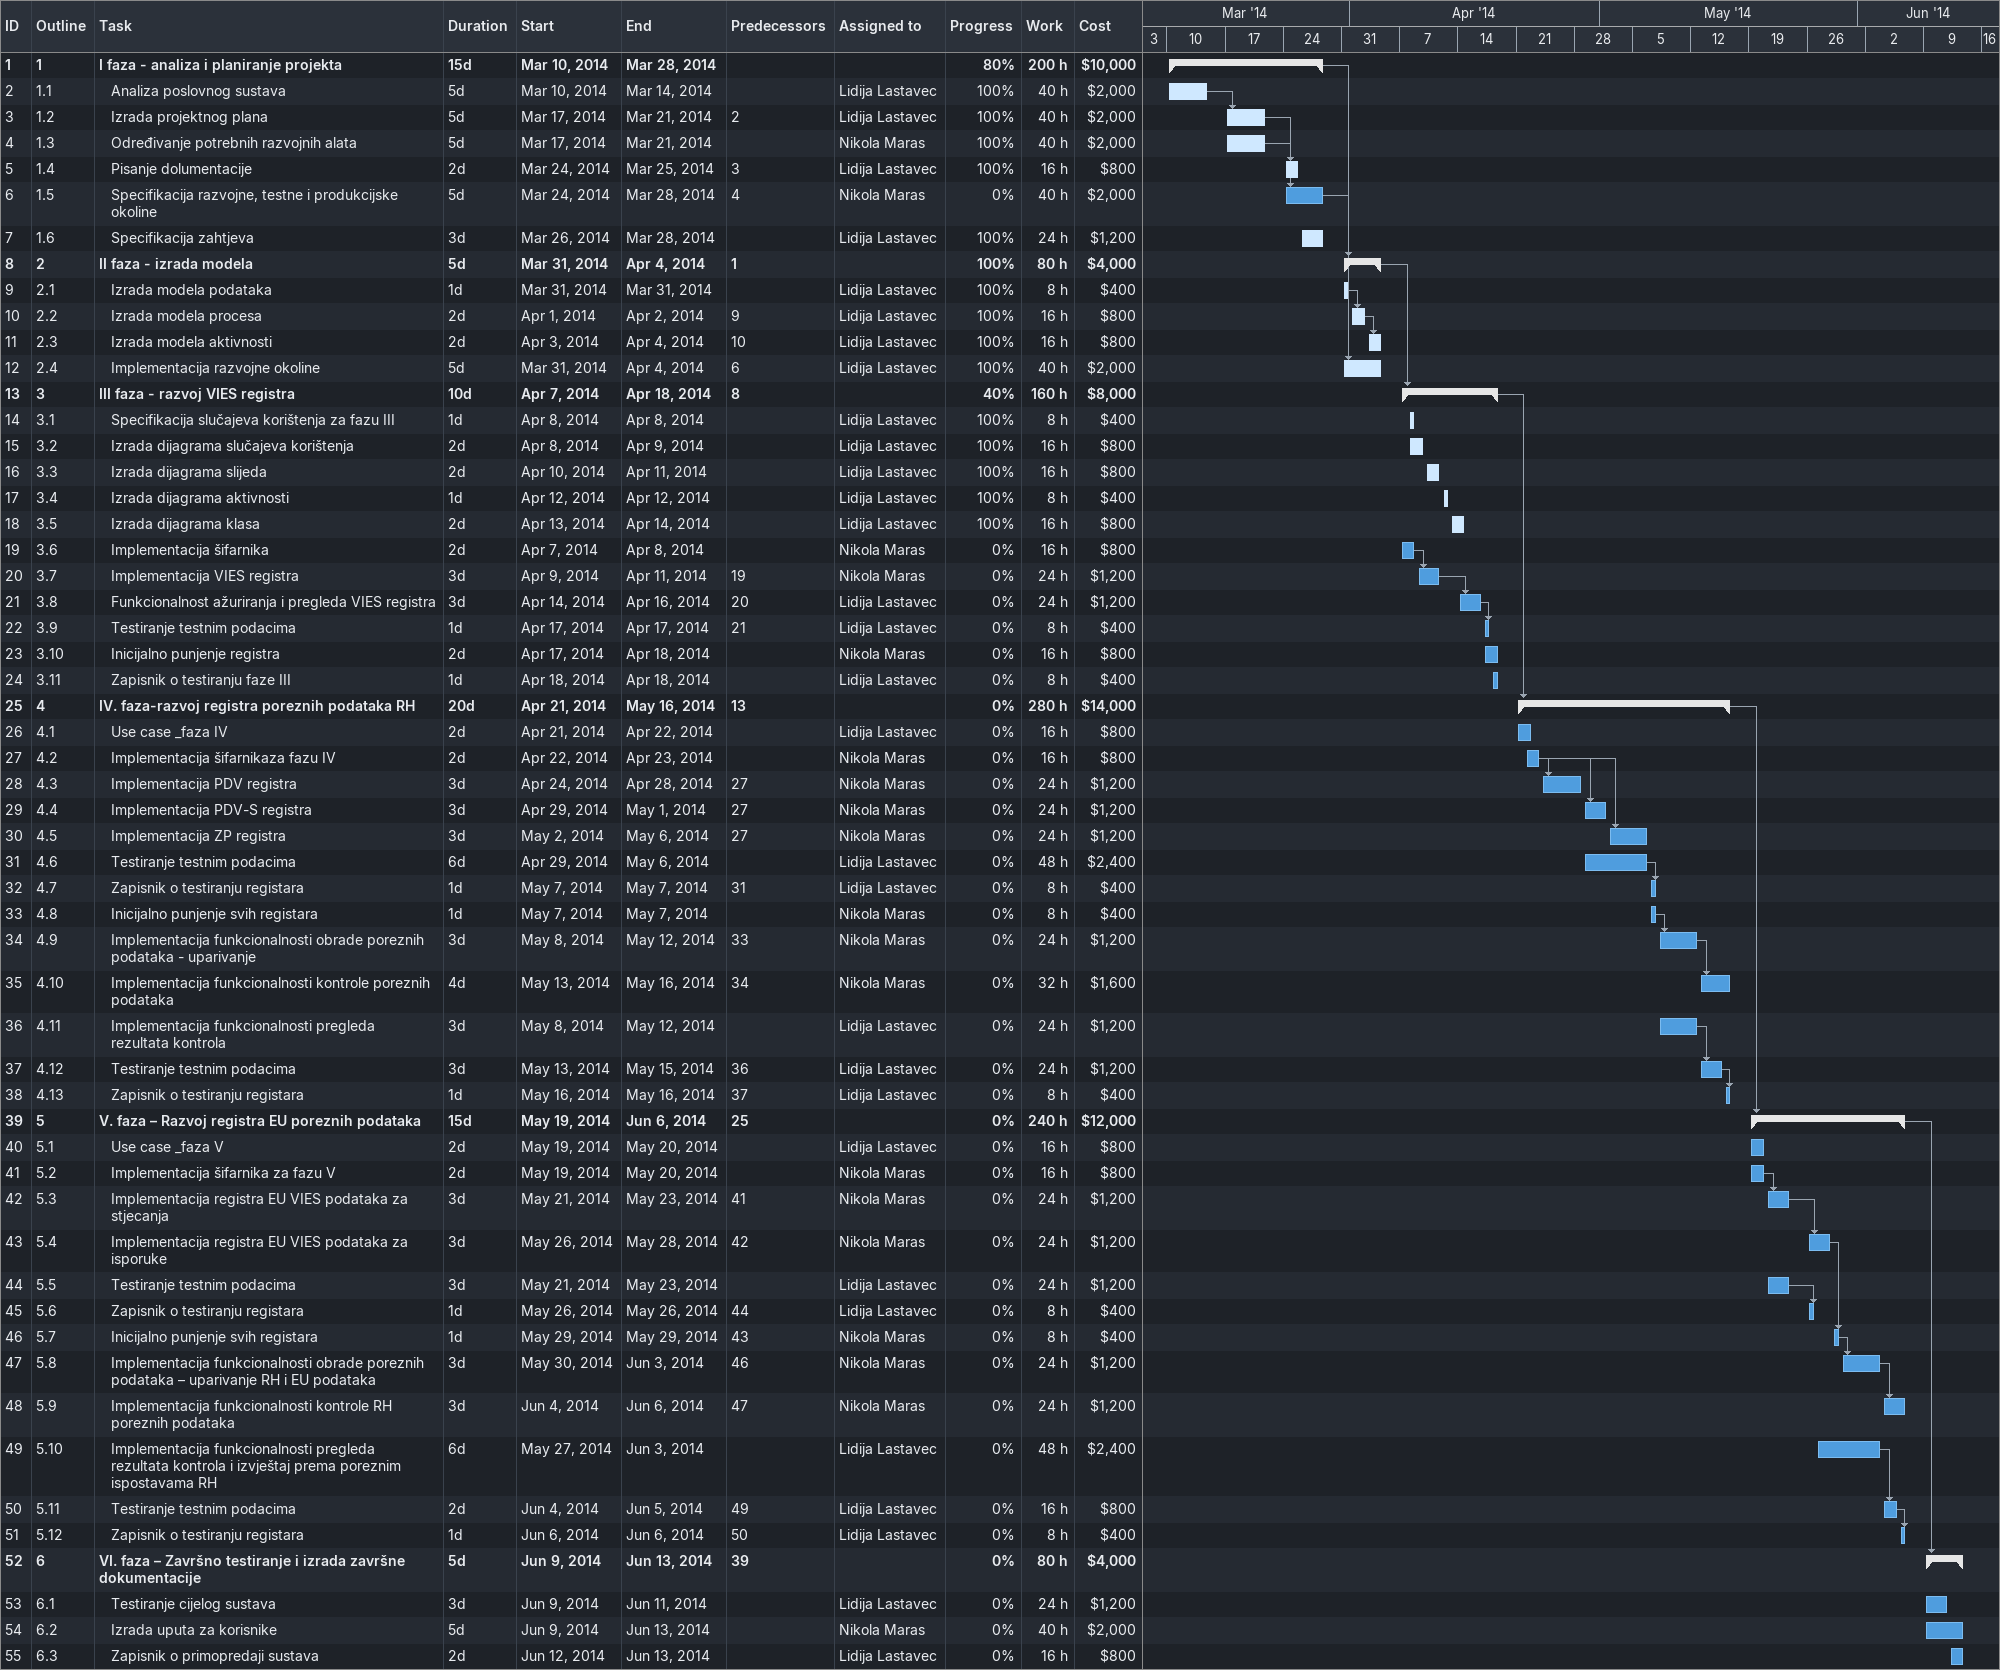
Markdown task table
| ID | WBS | Task | Duration | Start | Finish | Predecessors | Resources | % complete | Work (h) | Cost ($) |
|---|---|---|---|---|---|---|---|---|---|---|
| 1 | 1 | **I faza - analiza i planiranje projekta** | 15d | 2014-03-10 | 2014-03-28 |  |  | 80 | 200 | 10000 |
| 2 | 1.1 | Analiza poslovnog sustava | 5d | 2014-03-10 | 2014-03-14 |  | Lidija Lastavec | 100 | 40 | 2000 |
| 3 | 1.2 | Izrada projektnog plana | 5d | 2014-03-17 | 2014-03-21 | 2 | Lidija Lastavec | 100 | 40 | 2000 |
| 4 | 1.3 | Određivanje potrebnih razvojnih alata | 5d | 2014-03-17 | 2014-03-21 |  | Nikola Maras | 100 | 40 | 2000 |
| 5 | 1.4 | Pisanje dolumentacije | 2d | 2014-03-24 | 2014-03-25 | 3 | Lidija Lastavec | 100 | 16 | 800 |
| 6 | 1.5 | Specifikacija razvojne, testne i produkcijske okoline | 5d | 2014-03-24 | 2014-03-28 | 4 | Nikola Maras | 0 | 40 | 2000 |
| 7 | 1.6 | Specifikacija zahtjeva | 3d | 2014-03-26 | 2014-03-28 |  | Lidija Lastavec | 100 | 24 | 1200 |
| 8 | 2 | **II faza - izrada modela** | 5d | 2014-03-31 | 2014-04-04 | 1 |  | 100 | 80 | 4000 |
| 9 | 2.1 | Izrada modela podataka | 1d | 2014-03-31 | 2014-03-31 |  | Lidija Lastavec | 100 | 8 | 400 |
| 10 | 2.2 | Izrada modela procesa | 2d | 2014-04-01 | 2014-04-02 | 9 | Lidija Lastavec | 100 | 16 | 800 |
| 11 | 2.3 | Izrada modela aktivnosti | 2d | 2014-04-03 | 2014-04-04 | 10 | Lidija Lastavec | 100 | 16 | 800 |
| 12 | 2.4 | Implementacija razvojne okoline | 5d | 2014-03-31 | 2014-04-04 | 6 | Lidija Lastavec | 100 | 40 | 2000 |
| 13 | 3 | **III faza - razvoj VIES registra** | 10d | 2014-04-07 | 2014-04-18 | 8 |  | 40 | 160 | 8000 |
| 14 | 3.1 | Specifikacija slučajeva korištenja za fazu III | 1d | 2014-04-08 | 2014-04-08 |  | Lidija Lastavec | 100 | 8 | 400 |
| 15 | 3.2 | Izrada dijagrama slučajeva korištenja | 2d | 2014-04-08 | 2014-04-09 |  | Lidija Lastavec | 100 | 16 | 800 |
| 16 | 3.3 | Izrada dijagrama slijeda | 2d | 2014-04-10 | 2014-04-11 |  | Lidija Lastavec | 100 | 16 | 800 |
| 17 | 3.4 | Izrada dijagrama aktivnosti | 1d | 2014-04-12 | 2014-04-12 |  | Lidija Lastavec | 100 | 8 | 400 |
| 18 | 3.5 | Izrada dijagrama klasa | 2d | 2014-04-13 | 2014-04-14 |  | Lidija Lastavec | 100 | 16 | 800 |
| 19 | 3.6 | Implementacija šifarnika | 2d | 2014-04-07 | 2014-04-08 |  | Nikola Maras | 0 | 16 | 800 |
| 20 | 3.7 | Implementacija VIES registra | 3d | 2014-04-09 | 2014-04-11 | 19 | Nikola Maras | 0 | 24 | 1200 |
| 21 | 3.8 | Funkcionalnost ažuriranja i pregleda VIES registra | 3d | 2014-04-14 | 2014-04-16 | 20 | Lidija Lastavec | 0 | 24 | 1200 |
| 22 | 3.9 | Testiranje testnim podacima | 1d | 2014-04-17 | 2014-04-17 | 21 | Lidija Lastavec | 0 | 8 | 400 |
| 23 | 3.10 | Inicijalno punjenje registra | 2d | 2014-04-17 | 2014-04-18 |  | Nikola Maras | 0 | 16 | 800 |
| 24 | 3.11 | Zapisnik o testiranju faze III | 1d | 2014-04-18 | 2014-04-18 |  | Lidija Lastavec | 0 | 8 | 400 |
| 25 | 4 | **IV. faza-razvoj registra poreznih podataka RH** | 20d | 2014-04-21 | 2014-05-16 | 13 |  | 0 | 280 | 14000 |
| 26 | 4.1 | Use case _faza IV | 2d | 2014-04-21 | 2014-04-22 |  | Lidija Lastavec | 0 | 16 | 800 |
| 27 | 4.2 | Implementacija šifarnikaza fazu IV | 2d | 2014-04-22 | 2014-04-23 |  | Nikola Maras | 0 | 16 | 800 |
| 28 | 4.3 | Implementacija PDV registra | 3d | 2014-04-24 | 2014-04-28 | 27 | Nikola Maras | 0 | 24 | 1200 |
| 29 | 4.4 | Implementacija PDV-S registra | 3d | 2014-04-29 | 2014-05-01 | 27 | Nikola Maras | 0 | 24 | 1200 |
| 30 | 4.5 | Implementacija ZP registra | 3d | 2014-05-02 | 2014-05-06 | 27 | Nikola Maras | 0 | 24 | 1200 |
| 31 | 4.6 | Testiranje testnim podacima | 6d | 2014-04-29 | 2014-05-06 |  | Lidija Lastavec | 0 | 48 | 2400 |
| 32 | 4.7 | Zapisnik o testiranju registara | 1d | 2014-05-07 | 2014-05-07 | 31 | Lidija Lastavec | 0 | 8 | 400 |
| 33 | 4.8 | Inicijalno punjenje svih registara | 1d | 2014-05-07 | 2014-05-07 |  | Nikola Maras | 0 | 8 | 400 |
| 34 | 4.9 | Implementacija funkcionalnosti obrade poreznih podataka - uparivanje | 3d | 2014-05-08 | 2014-05-12 | 33 | Nikola Maras | 0 | 24 | 1200 |
| 35 | 4.10 | Implementacija funkcionalnosti kontrole poreznih podataka | 4d | 2014-05-13 | 2014-05-16 | 34 | Nikola Maras | 0 | 32 | 1600 |
| 36 | 4.11 | Implementacija funkcionalnosti pregleda rezultata kontrola | 3d | 2014-05-08 | 2014-05-12 |  | Lidija Lastavec | 0 | 24 | 1200 |
| 37 | 4.12 | Testiranje testnim podacima | 3d | 2014-05-13 | 2014-05-15 | 36 | Lidija Lastavec | 0 | 24 | 1200 |
| 38 | 4.13 | Zapisnik o testiranju registara | 1d | 2014-05-16 | 2014-05-16 | 37 | Lidija Lastavec | 0 | 8 | 400 |
| 39 | 5 | **V. faza – Razvoj registra EU poreznih podataka** | 15d | 2014-05-19 | 2014-06-06 | 25 |  | 0 | 240 | 12000 |
| 40 | 5.1 | Use case _faza V | 2d | 2014-05-19 | 2014-05-20 |  | Lidija Lastavec | 0 | 16 | 800 |
| 41 | 5.2 | Implementacija šifarnika za fazu V | 2d | 2014-05-19 | 2014-05-20 |  | Nikola Maras | 0 | 16 | 800 |
| 42 | 5.3 | Implementacija registra EU VIES podataka za stjecanja | 3d | 2014-05-21 | 2014-05-23 | 41 | Nikola Maras | 0 | 24 | 1200 |
| 43 | 5.4 | Implementacija registra EU VIES podataka za isporuke | 3d | 2014-05-26 | 2014-05-28 | 42 | Nikola Maras | 0 | 24 | 1200 |
| 44 | 5.5 | Testiranje testnim podacima | 3d | 2014-05-21 | 2014-05-23 |  | Lidija Lastavec | 0 | 24 | 1200 |
| 45 | 5.6 | Zapisnik o testiranju registara | 1d | 2014-05-26 | 2014-05-26 | 44 | Lidija Lastavec | 0 | 8 | 400 |
| 46 | 5.7 | Inicijalno punjenje svih registara | 1d | 2014-05-29 | 2014-05-29 | 43 | Nikola Maras | 0 | 8 | 400 |
| 47 | 5.8 | Implementacija funkcionalnosti obrade poreznih podataka – uparivanje RH i EU podataka | 3d | 2014-05-30 | 2014-06-03 | 46 | Nikola Maras | 0 | 24 | 1200 |
| 48 | 5.9 | Implementacija funkcionalnosti kontrole RH poreznih podataka | 3d | 2014-06-04 | 2014-06-06 | 47 | Nikola Maras | 0 | 24 | 1200 |
| 49 | 5.10 | Implementacija funkcionalnosti pregleda rezultata kontrola i izvještaj prema poreznim ispostavama RH | 6d | 2014-05-27 | 2014-06-03 |  | Lidija Lastavec | 0 | 48 | 2400 |
| 50 | 5.11 | Testiranje testnim podacima | 2d | 2014-06-04 | 2014-06-05 | 49 | Lidija Lastavec | 0 | 16 | 800 |
| 51 | 5.12 | Zapisnik o testiranju registara | 1d | 2014-06-06 | 2014-06-06 | 50 | Lidija Lastavec | 0 | 8 | 400 |
| 52 | 6 | **VI. faza – Završno testiranje i izrada završne dokumentacije** | 5d | 2014-06-09 | 2014-06-13 | 39 |  | 0 | 80 | 4000 |
| 53 | 6.1 | Testiranje cijelog sustava | 3d | 2014-06-09 | 2014-06-11 |  | Lidija Lastavec | 0 | 24 | 1200 |
| 54 | 6.2 | Izrada uputa za korisnike | 5d | 2014-06-09 | 2014-06-13 |  | Nikola Maras | 0 | 40 | 2000 |
| 55 | 6.3 | Zapisnik o primopredaji sustava | 2d | 2014-06-12 | 2014-06-13 |  | Lidija Lastavec | 0 | 16 | 800 |
